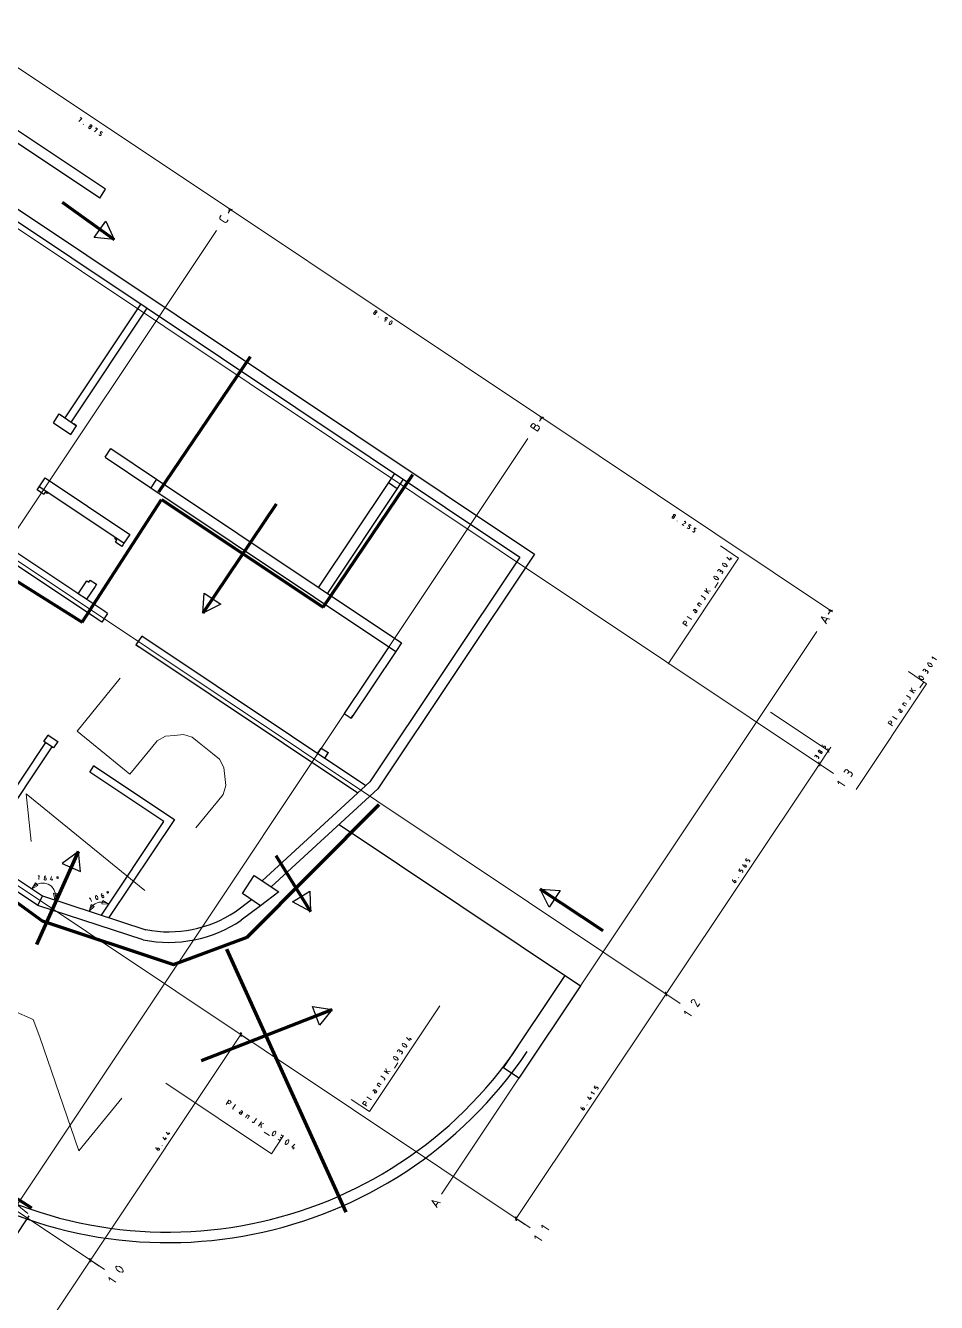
# Model space of a CAD drawing. Header units: metres. Extents: x 2680825 to 2680948, y 1252357 to 1252484.
# Drawn here: x 2680917.95 to 2680939.6, y 1252425.84 to 1252456.15 of the extents above; entities that cross this region are included whole.
import ezdxf

# ---------------------------------------------------------------- set-up
doc = ezdxf.new("R2010")
doc.units = ezdxf.units.M
doc.layers.add('0_BemassungAdo', color=5, linetype='Continuous', lineweight=0)
doc.layers.add('Bemaßung', color=7, linetype='Continuous', lineweight=13)
doc.layers.add('etappierung', color=7, linetype='Continuous')
doc.layers.add('geometrie', color=7, linetype='Continuous')
doc.layers.get('0_BemassungAdo').off()

# ---------------------------------------------------------------- blocks, each defined once
blk = doc.blocks.new('asdölkfasdiouhqreq')
at = {"layer": 'Bemaßung'}
for p, q in [((107.776, 37.389), (107.677, 37.402)), ((107.761, 37.432), (107.772, 37.433)), ((107.772, 37.433), (107.776, 37.389)), ((107.689, 37.277), (107.694, 37.277)), ((107.712, 37.131), (107.703, 37.121)), ((107.703, 37.121), (107.705, 37.109)), ((107.705, 37.109), (107.706, 37.097)), ((107.706, 37.097), (107.716, 37.088)), ((107.724, 37.132), (107.712, 37.131)), ((107.716, 37.088), (107.728, 37.089)), ((107.735, 37.133), (107.724, 37.132)), ((107.728, 37.089), (107.739, 37.09)), ((107.747, 37.135), (107.735, 37.133)), ((107.739, 37.09), (107.751, 37.091)), ((107.758, 37.126), (107.747, 37.135)), ((107.751, 37.091), (107.76, 37.102)), ((107.767, 37.136), (107.758, 37.126)), ((107.759, 37.114), (107.758, 37.126)), ((107.76, 37.102), (107.759, 37.114)), ((107.76, 37.102), (107.771, 37.093)), ((107.779, 37.138), (107.767, 37.136)), ((107.771, 37.093), (107.783, 37.094)), ((107.79, 37.139), (107.779, 37.138)), ((107.783, 37.094), (107.795, 37.095)), ((107.801, 37.13), (107.79, 37.139)), ((107.795, 37.095), (107.803, 37.106)), ((107.802, 37.118), (107.801, 37.13)), ((107.803, 37.106), (107.802, 37.118)), ((107.803, 36.992), (107.814, 36.993)), ((107.814, 36.993), (107.818, 36.95)), ((107.818, 36.95), (107.719, 36.962)), ((107.733, 36.816), (107.731, 36.837)), ((107.733, 36.81), (107.733, 36.816)), ((107.736, 36.805), (107.733, 36.81)), ((107.741, 36.801), (107.736, 36.805)), ((107.745, 36.797), (107.741, 36.801)), ((107.751, 36.795), (107.745, 36.797)), ((107.757, 36.796), (107.751, 36.795)), ((107.767, 36.797), (107.757, 36.796)), ((107.773, 36.798), (107.767, 36.797)), ((107.778, 36.8), (107.773, 36.798)), ((107.782, 36.805), (107.778, 36.8)), ((107.786, 36.809), (107.782, 36.805)), ((107.828, 36.847), (107.785, 36.843)), ((107.785, 36.843), (107.787, 36.821)), ((107.788, 36.815), (107.786, 36.809)), ((107.787, 36.821), (107.788, 36.815)), ((107.832, 36.803), (107.828, 36.847)), ((108.003, 33.335), (108.007, 33.347)), ((108.007, 33.347), (108.015, 33.356)), ((108.015, 33.356), (108.022, 33.366)), ((108.022, 33.366), (108.033, 33.371)), ((108.033, 33.371), (108.045, 33.372)), ((108.045, 33.372), (108.089, 33.377)), ((108.004, 33.324), (108.003, 33.335)), ((108.015, 33.212), (108.004, 33.324)), ((108.016, 33.201), (108.015, 33.212)), ((108.022, 33.19), (108.016, 33.201)), ((108.031, 33.182), (108.022, 33.19)), ((108.04, 33.175), (108.031, 33.182)), ((108.052, 33.171), (108.04, 33.175)), ((108.064, 33.172), (108.052, 33.171)), ((108.109, 33.176), (108.064, 33.172)), ((108.585, 29.1), (108.573, 29.099)), ((108.596, 29.101), (108.585, 29.1)), ((108.608, 29.103), (108.596, 29.101)), ((108.619, 29.094), (108.608, 29.103)), ((108.627, 29.104), (108.619, 29.094)), ((108.639, 29.106), (108.627, 29.104)), ((108.651, 29.107), (108.639, 29.106)), ((108.662, 29.098), (108.651, 29.107)), ((108.573, 29.099), (108.564, 29.089)), ((108.564, 29.089), (108.566, 29.077)), ((108.566, 29.077), (108.567, 29.065)), ((108.567, 29.065), (108.577, 29.056)), ((108.577, 29.056), (108.589, 29.057)), ((108.577, 28.952), (108.583, 28.952)), ((108.589, 29.057), (108.6, 29.058)), ((108.6, 29.058), (108.612, 29.059)), ((108.612, 29.059), (108.621, 29.07)), ((108.62, 29.082), (108.619, 29.094)), ((108.621, 29.07), (108.62, 29.082)), ((108.621, 29.07), (108.632, 29.061)), ((108.632, 29.061), (108.644, 29.062)), ((108.636, 28.794), (108.638, 28.799)), ((108.638, 28.799), (108.642, 28.804)), ((108.642, 28.804), (108.646, 28.808)), ((108.644, 29.062), (108.656, 29.063)), ((108.646, 28.808), (108.651, 28.811)), ((108.651, 28.811), (108.657, 28.812)), ((108.656, 29.063), (108.664, 29.074)), ((108.657, 28.812), (108.667, 28.813)), ((108.663, 29.086), (108.662, 29.098)), ((108.664, 29.074), (108.663, 29.086)), ((108.667, 28.813), (108.679, 28.814)), ((108.679, 28.814), (108.69, 28.805)), ((108.69, 28.805), (108.691, 28.793)), ((108.6, 28.776), (108.593, 28.795)), ((108.619, 28.764), (108.6, 28.776)), ((108.609, 28.646), (108.607, 28.642)), ((108.607, 28.642), (108.608, 28.637)), ((108.608, 28.637), (108.608, 28.633)), ((108.608, 28.633), (108.61, 28.629)), ((108.612, 28.649), (108.609, 28.646)), ((108.61, 28.629), (108.614, 28.627)), ((108.638, 28.666), (108.612, 28.649)), ((108.614, 28.627), (108.643, 28.615)), ((108.639, 28.766), (108.619, 28.764)), ((108.637, 28.788), (108.636, 28.794)), ((108.639, 28.766), (108.637, 28.788)), ((108.67, 28.669), (108.638, 28.666)), ((108.672, 28.769), (108.639, 28.766)), ((108.643, 28.615), (108.675, 28.618)), ((108.699, 28.657), (108.67, 28.669)), ((108.684, 28.77), (108.672, 28.769)), ((108.675, 28.618), (108.701, 28.635)), ((108.692, 28.781), (108.684, 28.77)), ((108.691, 28.793), (108.692, 28.781)), ((108.702, 28.655), (108.699, 28.657)), ((108.701, 28.635), (108.704, 28.638)), ((108.705, 28.651), (108.702, 28.655)), ((108.704, 28.638), (108.706, 28.642)), ((108.705, 28.647), (108.705, 28.651)), ((108.706, 28.642), (108.705, 28.647)), ((93.711, 27.48), (94.519, 28.289)), ((94.519, 28.289), (94.519, 24.652)), ((98.055, 28.289), (96.439, 28.289)), ((96.439, 28.289), (96.439, 26.672)), ((93.213, 26.822), (93.132, 26.767)), ((93.183, 26.828), (93.213, 26.822)), ((93.211, 26.669), (93.221, 26.676)), ((93.221, 26.676), (93.248, 26.694)), ((93.248, 26.694), (93.264, 26.706)), ((93.248, 26.694), (93.26, 26.676)), ((93.26, 26.676), (93.263, 26.672)), ((93.264, 26.706), (93.286, 26.705)), ((93.286, 26.705), (93.302, 26.692)), ((93.208, 26.656), (93.211, 26.669)), ((93.215, 26.646), (93.208, 26.656)), ((93.222, 26.636), (93.215, 26.646)), ((93.235, 26.633), (93.222, 26.636)), ((93.245, 26.64), (93.235, 26.633)), ((93.254, 26.646), (93.245, 26.64)), ((93.259, 26.649), (93.254, 26.646)), ((93.262, 26.654), (93.259, 26.649)), ((93.263, 26.66), (93.262, 26.654)), ((93.263, 26.672), (93.264, 26.666)), ((93.264, 26.666), (93.263, 26.66)), ((93.379, 26.58), (93.304, 26.555)), ((93.304, 26.555), (93.335, 26.51)), ((93.343, 26.535), (93.307, 26.511)), ((93.429, 26.462), (93.427, 26.452)), ((93.427, 26.452), (93.432, 26.444)), ((93.436, 26.467), (93.429, 26.462)), ((93.432, 26.444), (93.437, 26.437)), ((93.444, 26.472), (93.436, 26.467)), ((93.437, 26.437), (93.447, 26.435)), ((93.454, 26.47), (93.444, 26.472)), ((93.447, 26.435), (93.455, 26.44)), ((93.459, 26.463), (93.454, 26.47)), ((93.455, 26.44), (93.462, 26.445)), ((93.464, 26.455), (93.459, 26.463)), ((93.462, 26.445), (93.464, 26.455)), ((96.439, 26.672), (97.247, 26.672)), ((97.247, 26.672), (97.461, 26.672)), ((97.461, 26.672), (97.667, 26.587)), ((97.667, 26.587), (97.818, 26.436)), ((97.818, 26.436), (97.97, 26.284)), ((97.97, 26.284), (98.055, 26.079)), ((98.055, 26.079), (98.055, 25.864)), ((98.055, 25.864), (98.055, 25.46)), ((86.819, 25.596), (86.819, 21.959)), ((93.567, 25.55), (93.515, 25.467)), ((93.537, 25.543), (93.567, 25.55)), ((93.68, 25.474), (93.653, 25.458)), ((93.684, 25.475), (93.68, 25.474)), ((93.688, 25.475), (93.684, 25.475)), ((93.692, 25.473), (93.688, 25.475)), ((93.696, 25.47), (93.692, 25.473)), ((93.698, 25.467), (93.696, 25.47)), ((93.698, 25.462), (93.698, 25.467)), ((90.337, 25.264), (90.469, 24.77)), ((93.636, 25.43), (93.634, 25.4)), ((93.634, 25.4), (93.634, 25.395)), ((93.634, 25.395), (93.637, 25.391)), ((93.653, 25.458), (93.636, 25.43)), ((93.637, 25.391), (93.641, 25.389)), ((93.641, 25.389), (93.644, 25.387)), ((93.644, 25.387), (93.649, 25.387)), ((93.649, 25.387), (93.653, 25.388)), ((93.653, 25.388), (93.679, 25.404)), ((93.679, 25.404), (93.697, 25.431)), ((93.697, 25.431), (93.698, 25.462)), ((93.752, 25.332), (93.759, 25.342)), ((93.755, 25.318), (93.752, 25.332)), ((93.766, 25.312), (93.755, 25.318)), ((93.759, 25.342), (93.776, 25.37)), ((93.776, 25.306), (93.766, 25.312)), ((93.776, 25.37), (93.786, 25.387)), ((93.776, 25.37), (93.794, 25.358)), ((93.789, 25.309), (93.776, 25.306)), ((93.786, 25.387), (93.807, 25.395)), ((93.796, 25.319), (93.789, 25.309)), ((93.794, 25.358), (93.799, 25.355)), ((93.801, 25.328), (93.796, 25.319)), ((93.799, 25.355), (93.803, 25.35)), ((93.804, 25.333), (93.801, 25.328)), ((93.803, 25.35), (93.804, 25.345)), ((93.804, 25.345), (93.805, 25.339)), ((93.805, 25.339), (93.804, 25.333)), ((93.807, 25.395), (93.827, 25.39)), ((93.915, 25.316), (93.911, 25.308)), ((93.911, 25.308), (93.913, 25.298)), ((93.913, 25.298), (93.921, 25.293)), ((93.92, 25.323), (93.915, 25.316)), ((93.93, 25.326), (93.92, 25.323)), ((93.921, 25.293), (93.928, 25.288)), ((93.928, 25.288), (93.938, 25.291)), ((93.938, 25.321), (93.93, 25.326)), ((93.945, 25.316), (93.938, 25.321)), ((93.938, 25.291), (93.943, 25.298)), ((93.943, 25.298), (93.948, 25.306)), ((93.948, 25.306), (93.945, 25.316)), ((98.055, 25.246), (97.97, 25.04)), ((98.055, 25.46), (98.055, 25.246)), ((97.818, 24.889), (97.667, 24.737)), ((97.97, 25.04), (97.818, 24.889)), ((90.469, 24.77), (90.246, 24.384)), ((97.247, 24.652), (96.439, 24.652)), ((97.461, 24.652), (97.247, 24.652)), ((97.667, 24.737), (97.461, 24.652)), ((90.246, 24.384), (88.738, 21.959)), ((108.903, 24.518), (108.847, 24.513)), ((108.847, 24.513), (108.866, 24.312)), ((108.911, 24.429), (108.855, 24.424)), ((108.866, 24.312), (108.922, 24.318)), ((108.927, 24.52), (108.903, 24.518)), ((108.942, 24.432), (108.911, 24.429)), ((108.911, 24.429), (108.936, 24.431)), ((108.922, 24.318), (108.953, 24.321)), ((108.949, 24.502), (108.927, 24.52)), ((108.936, 24.431), (108.954, 24.453)), ((108.969, 24.409), (108.942, 24.432)), ((108.951, 24.478), (108.949, 24.502)), ((108.954, 24.453), (108.951, 24.478)), ((108.953, 24.321), (108.975, 24.348)), ((108.972, 24.379), (108.969, 24.409)), ((108.975, 24.348), (108.972, 24.379)), ((88.738, 21.959), (90.354, 21.959)), ((90.25, 20.622), (90.236, 20.544)), ((90.397, 20.636), (90.382, 20.558)), ((89.938, 20.568), (89.949, 20.587)), ((89.94, 20.548), (89.938, 20.568)), ((89.94, 20.548), (89.961, 20.55)), ((89.943, 20.516), (89.94, 20.548)), ((89.944, 20.504), (89.943, 20.516)), ((89.954, 20.495), (89.944, 20.504)), ((89.949, 20.587), (89.968, 20.595)), ((89.966, 20.496), (89.954, 20.495)), ((89.961, 20.55), (89.967, 20.551)), ((89.978, 20.497), (89.966, 20.496)), ((89.967, 20.551), (89.973, 20.549)), ((89.973, 20.549), (89.977, 20.545)), ((89.977, 20.545), (89.982, 20.542)), ((89.987, 20.508), (89.978, 20.497)), ((89.982, 20.542), (89.984, 20.536)), ((89.984, 20.536), (89.985, 20.531)), ((89.985, 20.531), (89.986, 20.52)), ((89.986, 20.52), (89.987, 20.508)), ((90.091, 20.508), (90.091, 20.513)), ((90.236, 20.544), (90.29, 20.549)), ((90.272, 20.569), (90.276, 20.526)), ((90.382, 20.558), (90.436, 20.563)), ((90.418, 20.583), (90.422, 20.54)), ((109.303, 20.544), (109.294, 20.533)), ((109.294, 20.533), (109.295, 20.521)), ((109.295, 20.521), (109.296, 20.509)), ((109.296, 20.509), (109.307, 20.5)), ((109.315, 20.545), (109.303, 20.544)), ((109.307, 20.5), (109.319, 20.501)), ((109.307, 20.396), (109.312, 20.397)), ((109.326, 20.546), (109.315, 20.545)), ((109.319, 20.501), (109.33, 20.502)), ((109.338, 20.547), (109.326, 20.546)), ((109.33, 20.502), (109.342, 20.504)), ((109.348, 20.538), (109.338, 20.547)), ((109.342, 20.504), (109.35, 20.514)), ((109.357, 20.549), (109.348, 20.538)), ((109.349, 20.526), (109.348, 20.538)), ((109.35, 20.514), (109.349, 20.526)), ((109.35, 20.514), (109.361, 20.505)), ((109.369, 20.55), (109.357, 20.549)), ((109.361, 20.505), (109.373, 20.507)), ((109.381, 20.551), (109.369, 20.55)), ((109.373, 20.507), (109.385, 20.508)), ((109.392, 20.542), (109.381, 20.551)), ((109.385, 20.508), (109.394, 20.518)), ((109.393, 20.53), (109.392, 20.542)), ((109.394, 20.518), (109.393, 20.53)), ((109.39, 20.215), (109.321, 20.25)), ((109.321, 20.25), (109.325, 20.206)), ((109.337, 20.082), (109.335, 20.103)), ((109.338, 20.076), (109.337, 20.082)), ((109.341, 20.071), (109.338, 20.076)), ((109.345, 20.067), (109.341, 20.071)), ((109.35, 20.063), (109.345, 20.067)), ((109.355, 20.061), (109.35, 20.063)), ((109.361, 20.062), (109.355, 20.061)), ((109.372, 20.063), (109.361, 20.062)), ((109.378, 20.064), (109.372, 20.063)), ((109.383, 20.066), (109.378, 20.064)), ((109.387, 20.071), (109.383, 20.066)), ((109.39, 20.075), (109.387, 20.071)), ((109.433, 20.113), (109.389, 20.108)), ((109.389, 20.108), (109.391, 20.087)), ((109.401, 20.21), (109.39, 20.215)), ((109.392, 20.081), (109.39, 20.075)), ((109.391, 20.087), (109.392, 20.081)), ((109.414, 20.215), (109.401, 20.21)), ((109.402, 20.258), (109.408, 20.255)), ((109.408, 20.255), (109.419, 20.25)), ((109.419, 20.226), (109.414, 20.215)), ((109.419, 20.25), (109.424, 20.237)), ((109.424, 20.237), (109.419, 20.226)), ((109.437, 20.069), (109.433, 20.113)), ((91.803, 19.946), (91.926, 19.957)), ((91.822, 19.754), (91.821, 19.75)), ((91.821, 19.75), (91.822, 19.747)), ((91.825, 19.757), (91.822, 19.754)), ((91.827, 19.76), (91.825, 19.757)), ((91.83, 19.761), (91.827, 19.76)), ((91.834, 19.762), (91.83, 19.761)), ((91.944, 19.772), (91.834, 19.762)), ((91.861, 19.917), (91.858, 19.951)), ((91.863, 19.898), (91.861, 19.917)), ((91.879, 19.884), (91.863, 19.898)), ((91.898, 19.886), (91.879, 19.884)), ((91.917, 19.887), (91.898, 19.886)), ((91.931, 19.904), (91.917, 19.887)), ((91.926, 19.957), (91.929, 19.923)), ((91.929, 19.923), (91.931, 19.904)), ((109.351, 19.935), (109.349, 19.957)), ((109.352, 19.929), (109.351, 19.935)), ((109.355, 19.924), (109.352, 19.929)), ((109.359, 19.92), (109.355, 19.924)), ((109.364, 19.917), (109.359, 19.92)), ((109.369, 19.915), (109.364, 19.917)), ((109.375, 19.915), (109.369, 19.915)), ((109.386, 19.917), (109.375, 19.915)), ((109.392, 19.917), (109.386, 19.917)), ((109.397, 19.92), (109.392, 19.917)), ((109.401, 19.924), (109.397, 19.92)), ((109.404, 19.929), (109.401, 19.924)), ((109.447, 19.966), (109.403, 19.962)), ((109.403, 19.962), (109.406, 19.94)), ((109.406, 19.935), (109.404, 19.929)), ((109.406, 19.94), (109.406, 19.935)), ((109.451, 19.923), (109.447, 19.966)), ((86.823, 19.459), (86.863, 19.508)), ((86.863, 19.508), (86.882, 19.308)), ((87.142, 19.524), (87.118, 19.465)), ((87.118, 19.465), (87.124, 19.398)), ((87.147, 19.531), (87.142, 19.524)), ((87.155, 19.536), (87.147, 19.531)), ((87.163, 19.537), (87.155, 19.536)), ((87.172, 19.538), (87.163, 19.537)), ((87.181, 19.534), (87.172, 19.538)), ((87.187, 19.528), (87.181, 19.534)), ((87.222, 19.475), (87.187, 19.528)), ((87.204, 19.35), (87.228, 19.408)), ((87.228, 19.408), (87.222, 19.475)), ((91.839, 19.566), (91.847, 19.576)), ((91.84, 19.555), (91.839, 19.566)), ((91.843, 19.521), (91.84, 19.555)), ((91.905, 19.527), (91.843, 19.521)), ((91.847, 19.576), (91.859, 19.577)), ((91.859, 19.577), (91.87, 19.579)), ((91.87, 19.579), (91.88, 19.57)), ((91.88, 19.57), (91.881, 19.559)), ((91.881, 19.559), (91.885, 19.525)), ((91.911, 19.527), (91.905, 19.527)), ((91.916, 19.53), (91.911, 19.527)), ((91.919, 19.534), (91.916, 19.53)), ((91.923, 19.538), (91.919, 19.534)), ((91.921, 19.577), (91.924, 19.549)), ((91.924, 19.544), (91.923, 19.538)), ((91.924, 19.549), (91.924, 19.544)), ((87.124, 19.398), (87.159, 19.345)), ((87.159, 19.345), (87.165, 19.339)), ((87.165, 19.339), (87.174, 19.336)), ((87.174, 19.336), (87.183, 19.336)), ((87.183, 19.336), (87.191, 19.337)), ((87.191, 19.337), (87.199, 19.342)), ((87.199, 19.342), (87.204, 19.35)), ((91.856, 19.39), (91.938, 19.398)), ((91.923, 19.342), (91.861, 19.336)), ((91.874, 19.205), (91.875, 19.192)), ((91.875, 19.192), (91.876, 19.184)), ((91.876, 19.184), (91.879, 19.178)), ((91.879, 19.178), (91.885, 19.173)), ((91.885, 19.173), (91.89, 19.168)), ((91.89, 19.168), (91.898, 19.166)), ((91.898, 19.166), (91.905, 19.167)), ((91.905, 19.167), (92.001, 19.176)), ((91.928, 19.342), (91.923, 19.342)), ((91.933, 19.345), (91.928, 19.342)), ((91.937, 19.349), (91.933, 19.345)), ((91.94, 19.353), (91.937, 19.349)), ((91.938, 19.398), (91.941, 19.364)), ((91.942, 19.359), (91.94, 19.353)), ((91.941, 19.364), (91.942, 19.359)), ((91.868, 18.831), (91.882, 18.681)), ((91.891, 19.02), (92.015, 19.032)), ((91.898, 18.952), (91.97, 19.002)), ((92.021, 18.964), (91.939, 19.025)), ((108.308, 18.736), (108.299, 18.832)), ((108.455, 18.722), (108.443, 18.845)), ((108.512, 18.852), (108.45, 18.77)), ((108.524, 18.729), (108.473, 18.801)), ((108.828, 18.875), (108.813, 18.839)), ((108.813, 18.839), (108.817, 18.798)), ((108.817, 18.798), (108.838, 18.766)), ((108.83, 18.88), (108.828, 18.875)), ((108.835, 18.883), (108.83, 18.88)), ((108.841, 18.884), (108.835, 18.883)), ((108.846, 18.884), (108.841, 18.884)), ((108.851, 18.882), (108.846, 18.884)), ((108.855, 18.878), (108.851, 18.882)), ((108.877, 18.846), (108.855, 18.878)), ((108.865, 18.768), (108.88, 18.804)), ((108.88, 18.804), (108.877, 18.846)), ((108.998, 18.899), (109.026, 18.901)), ((109.017, 18.845), (109.031, 18.846)), ((109.026, 18.901), (109.041, 18.903)), ((109.046, 18.848), (109.031, 18.846)), ((109.031, 18.846), (109.038, 18.847)), ((109.038, 18.847), (109.045, 18.845)), ((109.041, 18.903), (109.054, 18.892)), ((109.045, 18.845), (109.051, 18.84)), ((109.057, 18.861), (109.046, 18.848)), ((109.051, 18.84), (109.057, 18.836)), ((109.054, 18.892), (109.056, 18.877)), ((109.056, 18.877), (109.057, 18.861)), ((109.057, 18.836), (109.06, 18.829)), ((109.06, 18.829), (109.061, 18.822)), ((109.061, 18.822), (109.062, 18.808)), ((109.063, 18.801), (109.061, 18.793)), ((109.062, 18.808), (109.063, 18.801)), ((109.198, 18.911), (109.183, 18.875)), ((109.183, 18.875), (109.187, 18.834)), ((109.187, 18.834), (109.208, 18.801)), ((109.2, 18.915), (109.198, 18.911)), ((109.205, 18.919), (109.2, 18.915)), ((109.211, 18.919), (109.205, 18.919)), ((109.208, 18.801), (109.212, 18.797)), ((109.216, 18.92), (109.211, 18.919)), ((109.212, 18.797), (109.217, 18.795)), ((109.221, 18.918), (109.216, 18.92)), ((109.217, 18.795), (109.222, 18.796)), ((109.225, 18.913), (109.221, 18.918)), ((109.222, 18.796), (109.228, 18.796)), ((109.247, 18.881), (109.225, 18.913)), ((109.228, 18.796), (109.233, 18.799)), ((109.233, 18.799), (109.236, 18.804)), ((109.236, 18.804), (109.25, 18.84)), ((109.25, 18.84), (109.247, 18.881)), ((109.396, 18.937), (109.377, 18.838)), ((109.377, 18.838), (109.446, 18.845)), ((109.423, 18.87), (109.428, 18.815)), ((91.931, 18.634), (91.929, 18.628)), ((91.929, 18.628), (91.929, 18.623)), ((91.929, 18.623), (91.93, 18.618)), ((91.93, 18.618), (91.933, 18.613)), ((91.935, 18.637), (91.931, 18.634)), ((91.933, 18.613), (91.938, 18.61)), ((91.968, 18.659), (91.935, 18.637)), ((91.938, 18.61), (91.974, 18.595)), ((92.009, 18.663), (91.968, 18.659)), ((91.974, 18.595), (92.015, 18.599)), ((92.045, 18.648), (92.009, 18.663)), ((92.015, 18.599), (92.047, 18.62)), ((92.049, 18.645), (92.045, 18.648)), ((92.047, 18.62), (92.051, 18.624)), ((92.052, 18.64), (92.049, 18.645)), ((92.051, 18.624), (92.053, 18.629)), ((92.053, 18.635), (92.052, 18.64)), ((92.053, 18.629), (92.053, 18.635)), ((107.518, 18.757), (107.552, 18.76)), ((107.53, 18.633), (107.518, 18.757)), ((107.559, 18.692), (107.525, 18.688)), ((107.552, 18.76), (107.571, 18.762)), ((107.578, 18.693), (107.559, 18.692)), ((107.571, 18.762), (107.588, 18.748)), ((107.592, 18.71), (107.578, 18.693)), ((107.588, 18.748), (107.59, 18.729)), ((107.59, 18.729), (107.592, 18.71)), ((107.703, 18.774), (107.714, 18.665)), ((107.714, 18.665), (107.714, 18.661)), ((107.714, 18.661), (107.716, 18.658)), ((107.716, 18.658), (107.719, 18.656)), ((107.719, 18.656), (107.721, 18.653)), ((107.721, 18.653), (107.725, 18.652)), ((107.725, 18.652), (107.729, 18.652)), ((107.897, 18.701), (107.905, 18.711)), ((107.898, 18.689), (107.897, 18.701)), ((107.899, 18.678), (107.898, 18.689)), ((107.899, 18.752), (107.926, 18.754)), ((107.909, 18.67), (107.899, 18.678)), ((107.905, 18.711), (107.917, 18.712)), ((107.92, 18.671), (107.909, 18.67)), ((107.917, 18.712), (107.951, 18.715)), ((107.955, 18.674), (107.92, 18.671)), ((107.926, 18.754), (107.932, 18.755)), ((107.932, 18.755), (107.937, 18.753)), ((107.937, 18.753), (107.941, 18.75)), ((107.941, 18.75), (107.946, 18.746)), ((107.946, 18.746), (107.948, 18.741)), ((107.948, 18.741), (107.949, 18.736)), ((107.949, 18.736), (107.955, 18.674)), ((108.077, 18.769), (108.111, 18.772)), ((108.085, 18.687), (108.077, 18.769)), ((108.111, 18.772), (108.117, 18.773)), ((108.117, 18.773), (108.122, 18.771)), ((108.122, 18.771), (108.126, 18.768)), ((108.126, 18.768), (108.131, 18.764)), ((108.131, 18.764), (108.133, 18.759)), ((108.133, 18.759), (108.134, 18.754)), ((108.134, 18.754), (108.14, 18.692)), ((108.27, 18.704), (108.284, 18.706)), ((108.284, 18.706), (108.291, 18.706)), ((108.291, 18.706), (108.298, 18.71)), ((108.298, 18.71), (108.302, 18.716)), ((108.302, 18.716), (108.307, 18.721)), ((108.307, 18.721), (108.309, 18.728)), ((108.309, 18.728), (108.308, 18.736)), ((108.644, 18.699), (108.795, 18.713)), ((108.838, 18.766), (108.842, 18.762)), ((108.842, 18.762), (108.847, 18.76)), ((108.847, 18.76), (108.852, 18.76)), ((108.852, 18.76), (108.858, 18.761)), ((108.858, 18.761), (108.863, 18.764)), ((108.863, 18.764), (108.865, 18.768)), ((109.037, 18.778), (109.01, 18.775)), ((109.045, 18.779), (109.037, 18.778)), ((109.051, 18.782), (109.045, 18.779)), ((109.056, 18.788), (109.051, 18.782)), ((109.061, 18.793), (109.056, 18.788)), ((91.947, 18.438), (91.945, 18.465)), ((91.948, 18.431), (91.947, 18.438)), ((91.951, 18.424), (91.948, 18.431)), ((91.957, 18.419), (91.951, 18.424)), ((91.963, 18.415), (91.957, 18.419)), ((91.97, 18.412), (91.963, 18.415)), ((91.967, 18.264), (91.964, 18.258)), ((91.964, 18.258), (91.965, 18.253)), ((91.965, 18.253), (91.965, 18.248)), ((91.965, 18.248), (91.969, 18.243)), ((91.971, 18.267), (91.967, 18.264)), ((91.969, 18.243), (91.973, 18.24)), ((91.977, 18.413), (91.97, 18.412)), ((92.003, 18.289), (91.971, 18.267)), ((91.973, 18.24), (92.009, 18.225)), ((91.991, 18.415), (91.977, 18.413)), ((91.998, 18.415), (91.991, 18.415)), ((92.005, 18.419), (91.998, 18.415)), ((92.044, 18.293), (92.003, 18.289)), ((92.01, 18.424), (92.005, 18.419)), ((92.009, 18.225), (92.05, 18.229)), ((92.014, 18.43), (92.01, 18.424)), ((92.014, 18.458), (92.016, 18.445)), ((92.016, 18.437), (92.014, 18.43)), ((92.017, 18.429), (92.016, 18.445)), ((92.016, 18.445), (92.016, 18.437)), ((92.031, 18.418), (92.017, 18.429)), ((92.046, 18.42), (92.031, 18.418)), ((92.08, 18.278), (92.044, 18.293)), ((92.061, 18.421), (92.046, 18.42)), ((92.05, 18.229), (92.083, 18.25)), ((92.072, 18.435), (92.061, 18.421)), ((92.068, 18.477), (92.071, 18.45)), ((92.071, 18.45), (92.072, 18.435)), ((92.085, 18.275), (92.08, 18.278)), ((92.083, 18.25), (92.087, 18.254)), ((92.088, 18.27), (92.085, 18.275)), ((92.087, 18.254), (92.089, 18.259)), ((92.088, 18.265), (92.088, 18.27)), ((92.089, 18.259), (92.088, 18.265)), ((92.04, 18.053), (91.985, 18.047)), ((92.106, 18.08), (92.007, 18.098)), ((92.007, 18.098), (92.014, 18.029)), ((95.352, 17.59), (95.379, 17.593)), ((95.379, 17.593), (95.395, 17.594)), ((95.395, 17.594), (95.408, 17.583)), ((95.408, 17.583), (95.409, 17.568)), ((95.551, 17.602), (95.536, 17.566)), ((95.554, 17.607), (95.551, 17.602)), ((95.559, 17.61), (95.554, 17.607)), ((95.564, 17.611), (95.559, 17.61)), ((95.57, 17.611), (95.564, 17.611)), ((95.575, 17.609), (95.57, 17.611)), ((95.579, 17.605), (95.575, 17.609)), ((95.6, 17.573), (95.579, 17.605)), ((95.749, 17.628), (95.731, 17.53)), ((93.872, 17.448), (93.906, 17.452)), ((93.884, 17.325), (93.872, 17.448)), ((93.913, 17.383), (93.878, 17.38)), ((93.906, 17.452), (93.925, 17.453)), ((93.932, 17.385), (93.913, 17.383)), ((93.925, 17.453), (93.942, 17.44)), ((93.945, 17.402), (93.932, 17.385)), ((93.942, 17.44), (93.944, 17.421)), ((93.944, 17.421), (93.945, 17.402)), ((94.057, 17.466), (94.067, 17.356)), ((94.067, 17.356), (94.068, 17.353)), ((94.068, 17.353), (94.069, 17.349)), ((94.069, 17.349), (94.072, 17.347)), ((94.072, 17.347), (94.075, 17.345)), ((94.075, 17.345), (94.079, 17.344)), ((94.079, 17.344), (94.082, 17.344)), ((94.251, 17.392), (94.259, 17.402)), ((94.252, 17.381), (94.251, 17.392)), ((94.253, 17.37), (94.252, 17.381)), ((94.253, 17.443), (94.28, 17.446)), ((94.263, 17.361), (94.253, 17.37)), ((94.259, 17.402), (94.27, 17.404)), ((94.274, 17.362), (94.263, 17.361)), ((94.27, 17.404), (94.305, 17.407)), ((94.309, 17.366), (94.274, 17.362)), ((94.28, 17.446), (94.286, 17.446)), ((94.286, 17.446), (94.291, 17.445)), ((94.291, 17.445), (94.295, 17.441)), ((94.295, 17.441), (94.299, 17.438)), ((94.299, 17.438), (94.302, 17.433)), ((94.302, 17.433), (94.303, 17.427)), ((94.303, 17.427), (94.309, 17.366)), ((94.431, 17.46), (94.465, 17.464)), ((94.439, 17.378), (94.431, 17.46)), ((94.465, 17.464), (94.471, 17.464)), ((94.471, 17.464), (94.476, 17.463)), ((94.476, 17.463), (94.48, 17.459)), ((94.48, 17.459), (94.484, 17.456)), ((94.484, 17.456), (94.487, 17.451)), ((94.487, 17.451), (94.488, 17.445)), ((94.488, 17.445), (94.494, 17.383)), ((94.624, 17.396), (94.637, 17.397)), ((94.637, 17.397), (94.645, 17.398)), ((94.645, 17.398), (94.651, 17.402)), ((94.651, 17.402), (94.656, 17.407)), ((94.662, 17.427), (94.653, 17.523)), ((94.656, 17.407), (94.661, 17.413)), ((94.661, 17.413), (94.663, 17.42)), ((94.663, 17.42), (94.662, 17.427)), ((94.809, 17.414), (94.797, 17.537)), ((94.865, 17.544), (94.804, 17.462)), ((94.877, 17.42), (94.827, 17.493)), ((94.998, 17.39), (95.148, 17.405)), ((95.181, 17.567), (95.166, 17.531)), ((95.166, 17.531), (95.17, 17.49)), ((95.17, 17.49), (95.192, 17.457)), ((95.184, 17.572), (95.181, 17.567)), ((95.189, 17.575), (95.184, 17.572)), ((95.194, 17.575), (95.189, 17.575)), ((95.192, 17.457), (95.195, 17.453)), ((95.2, 17.576), (95.194, 17.575)), ((95.195, 17.453), (95.201, 17.451)), ((95.205, 17.574), (95.2, 17.576)), ((95.201, 17.451), (95.206, 17.452)), ((95.209, 17.57), (95.205, 17.574)), ((95.206, 17.452), (95.212, 17.452)), ((95.23, 17.537), (95.209, 17.57)), ((95.212, 17.452), (95.216, 17.455)), ((95.216, 17.455), (95.219, 17.46)), ((95.219, 17.46), (95.234, 17.496)), ((95.234, 17.496), (95.23, 17.537)), ((95.391, 17.47), (95.364, 17.467)), ((95.371, 17.537), (95.385, 17.538)), ((95.4, 17.54), (95.385, 17.538)), ((95.385, 17.538), (95.392, 17.539)), ((95.398, 17.47), (95.391, 17.47)), ((95.392, 17.539), (95.399, 17.537)), ((95.405, 17.474), (95.398, 17.47)), ((95.399, 17.537), (95.405, 17.532)), ((95.411, 17.553), (95.4, 17.54)), ((95.405, 17.532), (95.41, 17.527)), ((95.41, 17.479), (95.405, 17.474)), ((95.409, 17.568), (95.411, 17.553)), ((95.41, 17.527), (95.414, 17.521)), ((95.414, 17.485), (95.41, 17.479)), ((95.414, 17.521), (95.415, 17.513)), ((95.417, 17.492), (95.414, 17.485)), ((95.415, 17.513), (95.416, 17.5)), ((95.416, 17.5), (95.417, 17.492)), ((95.536, 17.566), (95.54, 17.525)), ((95.54, 17.525), (95.562, 17.493)), ((95.562, 17.493), (95.566, 17.489)), ((95.566, 17.489), (95.571, 17.487)), ((95.571, 17.487), (95.576, 17.487)), ((95.576, 17.487), (95.582, 17.488)), ((95.582, 17.488), (95.586, 17.491)), ((95.586, 17.491), (95.589, 17.495)), ((95.589, 17.495), (95.604, 17.531)), ((95.604, 17.531), (95.6, 17.573)), ((95.731, 17.53), (95.8, 17.536)), ((95.777, 17.562), (95.782, 17.507)), ((109.659, 16.099), (109.707, 16.306)), ((109.672, 16.157), (109.769, 16.166)), ((109.707, 16.306), (109.793, 16.112)), ((93.078, 14.509), (93.126, 14.716)), ((93.091, 14.567), (93.188, 14.576)), ((93.126, 14.716), (93.212, 14.522)), ((107.04, 14.329), (107.062, 14.331)), ((107.055, 14.287), (107.066, 14.288)), ((107.062, 14.331), (107.074, 14.332)), ((107.078, 14.289), (107.066, 14.288)), ((107.066, 14.288), (107.072, 14.288)), ((107.072, 14.288), (107.077, 14.287)), ((107.074, 14.332), (107.084, 14.324)), ((107.077, 14.287), (107.082, 14.283)), ((107.087, 14.3), (107.078, 14.289)), ((107.082, 14.283), (107.086, 14.279)), ((107.084, 14.324), (107.085, 14.312)), ((107.085, 14.312), (107.087, 14.3)), ((107.086, 14.279), (107.089, 14.274)), ((107.089, 14.274), (107.09, 14.268)), ((107.091, 14.252), (107.089, 14.246)), ((107.09, 14.268), (107.091, 14.257)), ((107.091, 14.257), (107.091, 14.252)), ((107.196, 14.344), (107.187, 14.334)), ((107.187, 14.334), (107.188, 14.322)), ((107.188, 14.322), (107.19, 14.31)), ((107.19, 14.31), (107.2, 14.301)), ((107.2, 14.301), (107.192, 14.29)), ((107.192, 14.29), (107.193, 14.278)), ((107.193, 14.278), (107.194, 14.267)), ((107.194, 14.267), (107.195, 14.255)), ((107.195, 14.255), (107.205, 14.247)), ((107.208, 14.345), (107.196, 14.344)), ((107.212, 14.302), (107.2, 14.301)), ((107.205, 14.247), (107.217, 14.248)), ((107.22, 14.347), (107.208, 14.345)), ((107.224, 14.303), (107.212, 14.302)), ((107.217, 14.248), (107.229, 14.249)), ((107.231, 14.338), (107.22, 14.347)), ((107.224, 14.303), (107.233, 14.314)), ((107.235, 14.294), (107.224, 14.303)), ((107.229, 14.249), (107.238, 14.26)), ((107.232, 14.326), (107.231, 14.338)), ((107.233, 14.314), (107.232, 14.326)), ((107.236, 14.282), (107.235, 14.294)), ((107.237, 14.271), (107.236, 14.282)), ((107.238, 14.26), (107.237, 14.271)), ((107.376, 14.361), (107.333, 14.357)), ((107.333, 14.357), (107.337, 14.314)), ((107.337, 14.314), (107.359, 14.316)), ((107.364, 14.262), (107.342, 14.26)), ((107.359, 14.316), (107.365, 14.317)), ((107.37, 14.262), (107.364, 14.262)), ((107.365, 14.317), (107.37, 14.315)), ((107.37, 14.315), (107.375, 14.311)), ((107.375, 14.265), (107.37, 14.262)), ((107.375, 14.311), (107.379, 14.307)), ((107.379, 14.27), (107.375, 14.265)), ((107.379, 14.307), (107.382, 14.302)), ((107.382, 14.274), (107.379, 14.27)), ((107.382, 14.302), (107.383, 14.296)), ((107.384, 14.28), (107.382, 14.274)), ((107.383, 14.296), (107.384, 14.286)), ((107.384, 14.286), (107.384, 14.28)), ((103.518, 13.968), (103.529, 13.987)), ((103.52, 13.948), (103.518, 13.968)), ((103.52, 13.948), (103.541, 13.95)), ((103.523, 13.915), (103.52, 13.948)), ((103.529, 13.987), (103.548, 13.994)), ((103.541, 13.95), (103.547, 13.95)), ((103.547, 13.95), (103.553, 13.949)), ((103.553, 13.949), (103.557, 13.945)), ((103.557, 13.945), (103.562, 13.941)), ((103.852, 14.023), (103.808, 14.019)), ((103.808, 14.019), (103.812, 13.976)), ((103.812, 13.976), (103.834, 13.978)), ((103.834, 13.978), (103.84, 13.979)), ((103.84, 13.979), (103.846, 13.977)), ((103.846, 13.977), (103.85, 13.973)), ((103.85, 13.973), (103.855, 13.969)), ((103.855, 13.969), (103.857, 13.964)), ((103.857, 13.964), (103.858, 13.958)), ((103.858, 13.958), (103.859, 13.948)), ((103.859, 13.948), (103.86, 13.942)), ((103.957, 14.01), (103.969, 14.029)), ((103.959, 13.99), (103.957, 14.01)), ((103.959, 13.99), (103.981, 13.992)), ((103.962, 13.957), (103.959, 13.99)), ((103.963, 13.945), (103.962, 13.957)), ((103.974, 13.937), (103.963, 13.945)), ((103.969, 14.029), (103.987, 14.036)), ((103.981, 13.992), (103.986, 13.993)), ((103.986, 13.993), (103.992, 13.991)), ((103.992, 13.991), (103.997, 13.987)), ((103.997, 13.987), (104.001, 13.983)), ((104.007, 13.95), (103.998, 13.939)), ((104.001, 13.983), (104.004, 13.978)), ((104.004, 13.978), (104.004, 13.972)), ((104.004, 13.972), (104.005, 13.962)), ((104.005, 13.962), (104.007, 13.95)), ((104.145, 14.052), (104.101, 14.047)), ((104.101, 14.047), (104.105, 14.004)), ((104.105, 14.004), (104.127, 14.006)), ((104.132, 13.952), (104.111, 13.95)), ((104.127, 14.006), (104.133, 14.007)), ((104.138, 13.952), (104.132, 13.952)), ((104.133, 14.007), (104.139, 14.005)), ((104.143, 13.955), (104.138, 13.952)), ((104.139, 14.005), (104.143, 14.001)), ((104.143, 14.001), (104.148, 13.998)), ((104.147, 13.96), (104.143, 13.955)), ((104.151, 13.964), (104.147, 13.96)), ((104.148, 13.998), (104.15, 13.992)), ((104.15, 13.992), (104.151, 13.986)), ((104.151, 13.986), (104.152, 13.976)), ((104.152, 13.97), (104.151, 13.964)), ((104.152, 13.976), (104.152, 13.97)), ((107.071, 14.234), (107.049, 14.232)), ((107.077, 14.234), (107.071, 14.234)), ((107.082, 14.237), (107.077, 14.234)), ((107.086, 14.241), (107.082, 14.237)), ((107.089, 14.246), (107.086, 14.241)), ((103.524, 13.903), (103.523, 13.915)), ((103.534, 13.895), (103.524, 13.903)), ((103.546, 13.896), (103.534, 13.895)), ((103.558, 13.897), (103.546, 13.896)), ((103.567, 13.907), (103.558, 13.897)), ((103.562, 13.941), (103.564, 13.936)), ((103.564, 13.936), (103.565, 13.93)), ((103.565, 13.93), (103.566, 13.919)), ((103.566, 13.919), (103.567, 13.907)), ((103.671, 13.908), (103.671, 13.913)), ((103.839, 13.924), (103.818, 13.922)), ((103.845, 13.924), (103.839, 13.924)), ((103.85, 13.927), (103.845, 13.924)), ((103.854, 13.932), (103.85, 13.927)), ((103.858, 13.936), (103.854, 13.932)), ((103.86, 13.942), (103.858, 13.936)), ((103.986, 13.938), (103.974, 13.937)), ((103.998, 13.939), (103.986, 13.938)), ((110.446, 13.641), (110.443, 13.636)), ((110.451, 13.644), (110.446, 13.641)), ((110.456, 13.645), (110.451, 13.644)), ((110.462, 13.645), (110.456, 13.645)), ((110.467, 13.643), (110.462, 13.645)), ((110.47, 13.639), (110.467, 13.643)), ((110.616, 13.632), (110.641, 13.662)), ((110.641, 13.662), (110.653, 13.539)), ((97.06, 13.349), (97.071, 13.368)), ((97.062, 13.329), (97.06, 13.349)), ((97.071, 13.368), (97.09, 13.375)), ((97.372, 13.402), (97.358, 13.324)), ((97.393, 13.349), (97.398, 13.306)), ((97.499, 13.392), (97.518, 13.416)), ((97.518, 13.416), (97.528, 13.319)), ((97.687, 13.432), (97.643, 13.428)), ((97.643, 13.428), (97.647, 13.385)), ((97.647, 13.385), (97.669, 13.387)), ((97.669, 13.387), (97.675, 13.387)), ((97.675, 13.387), (97.681, 13.386)), ((97.681, 13.386), (97.685, 13.382)), ((97.685, 13.382), (97.69, 13.378)), ((97.689, 13.34), (97.685, 13.336)), ((97.693, 13.345), (97.689, 13.34)), ((97.69, 13.378), (97.692, 13.373)), ((97.692, 13.373), (97.693, 13.367)), ((97.693, 13.367), (97.694, 13.356)), ((97.694, 13.351), (97.693, 13.345)), ((97.694, 13.356), (97.694, 13.351)), ((106.896, 13.482), (106.936, 13.53)), ((106.936, 13.53), (106.955, 13.33)), ((107.192, 13.555), (107.237, 13.559)), ((107.256, 13.359), (107.211, 13.354)), ((107.223, 13.468), (107.245, 13.47)), ((107.237, 13.559), (107.261, 13.562)), ((107.27, 13.472), (107.245, 13.47)), ((107.245, 13.47), (107.257, 13.471)), ((107.268, 13.36), (107.256, 13.359)), ((107.257, 13.471), (107.269, 13.468)), ((107.261, 13.562), (107.283, 13.544)), ((107.279, 13.366), (107.268, 13.36)), ((107.269, 13.468), (107.278, 13.46)), ((107.288, 13.494), (107.27, 13.472)), ((107.278, 13.46), (107.287, 13.453)), ((107.286, 13.375), (107.279, 13.366)), ((107.283, 13.544), (107.285, 13.519)), ((107.285, 13.519), (107.288, 13.494)), ((107.294, 13.384), (107.286, 13.375)), ((107.287, 13.453), (107.293, 13.442)), ((107.293, 13.442), (107.294, 13.43)), ((107.294, 13.43), (107.296, 13.408)), ((107.297, 13.396), (107.294, 13.384)), ((107.296, 13.408), (107.297, 13.396)), ((108.764, 13.482), (108.798, 13.486)), ((108.775, 13.359), (108.764, 13.482)), ((108.804, 13.417), (108.77, 13.414)), ((108.798, 13.486), (108.817, 13.487)), ((108.823, 13.419), (108.804, 13.417)), ((108.817, 13.487), (108.834, 13.474)), ((108.837, 13.436), (108.823, 13.419)), ((108.834, 13.474), (108.835, 13.455)), ((108.835, 13.455), (108.837, 13.436)), ((108.949, 13.5), (108.959, 13.39)), ((108.959, 13.39), (108.959, 13.387)), ((108.959, 13.387), (108.961, 13.383)), ((108.961, 13.383), (108.964, 13.381)), ((108.964, 13.381), (108.967, 13.379)), ((108.967, 13.379), (108.97, 13.378)), ((108.97, 13.378), (108.974, 13.378)), ((109.142, 13.426), (109.151, 13.436)), ((109.143, 13.415), (109.142, 13.426)), ((109.145, 13.404), (109.143, 13.415)), ((109.144, 13.477), (109.172, 13.48)), ((109.155, 13.395), (109.145, 13.404)), ((109.151, 13.436), (109.162, 13.438)), ((109.166, 13.396), (109.155, 13.395)), ((109.162, 13.438), (109.196, 13.441)), ((109.2, 13.4), (109.166, 13.396)), ((109.172, 13.48), (109.177, 13.48)), ((109.177, 13.48), (109.183, 13.479)), ((109.183, 13.479), (109.187, 13.475)), ((109.187, 13.475), (109.191, 13.472)), ((109.191, 13.472), (109.194, 13.467)), ((109.194, 13.467), (109.194, 13.461)), ((109.194, 13.461), (109.2, 13.4)), ((109.323, 13.494), (109.357, 13.498)), ((109.33, 13.412), (109.323, 13.494)), ((109.357, 13.498), (109.362, 13.498)), ((109.362, 13.498), (109.368, 13.497)), ((109.368, 13.497), (109.372, 13.493)), ((109.372, 13.493), (109.376, 13.49)), ((109.376, 13.49), (109.379, 13.485)), ((109.379, 13.485), (109.379, 13.479)), ((109.379, 13.479), (109.385, 13.417)), ((109.515, 13.43), (109.529, 13.431)), ((109.529, 13.431), (109.536, 13.432)), ((109.536, 13.432), (109.543, 13.436)), ((109.543, 13.436), (109.548, 13.441)), ((109.554, 13.461), (109.545, 13.557)), ((109.548, 13.441), (109.552, 13.447)), ((109.552, 13.447), (109.555, 13.454)), ((109.555, 13.454), (109.554, 13.461)), ((109.7, 13.448), (109.689, 13.571)), ((109.757, 13.578), (109.696, 13.496)), ((109.769, 13.454), (109.719, 13.527)), ((109.889, 13.424), (110.04, 13.439)), ((110.073, 13.601), (110.058, 13.565)), ((110.058, 13.565), (110.062, 13.524)), ((110.062, 13.524), (110.084, 13.491)), ((110.076, 13.606), (110.073, 13.601)), ((110.081, 13.609), (110.076, 13.606)), ((110.086, 13.609), (110.081, 13.609)), ((110.084, 13.491), (110.087, 13.487)), ((110.091, 13.61), (110.086, 13.609)), ((110.087, 13.487), (110.093, 13.485)), ((110.097, 13.608), (110.091, 13.61)), ((110.093, 13.485), (110.098, 13.486)), ((110.1, 13.604), (110.097, 13.608)), ((110.098, 13.486), (110.103, 13.486)), ((110.122, 13.571), (110.1, 13.604)), ((110.103, 13.486), (110.108, 13.489)), ((110.108, 13.489), (110.111, 13.494)), ((110.111, 13.494), (110.126, 13.53)), ((110.126, 13.53), (110.122, 13.571)), ((110.244, 13.624), (110.271, 13.627)), ((110.283, 13.504), (110.256, 13.501)), ((110.263, 13.571), (110.276, 13.572)), ((110.271, 13.627), (110.286, 13.628)), ((110.292, 13.574), (110.276, 13.572)), ((110.276, 13.572), (110.284, 13.573)), ((110.29, 13.504), (110.283, 13.504)), ((110.284, 13.573), (110.291, 13.571)), ((110.286, 13.628), (110.3, 13.617)), ((110.297, 13.508), (110.29, 13.504)), ((110.291, 13.571), (110.297, 13.566)), ((110.303, 13.587), (110.292, 13.574)), ((110.297, 13.566), (110.302, 13.561)), ((110.302, 13.513), (110.297, 13.508)), ((110.3, 13.617), (110.301, 13.602)), ((110.301, 13.602), (110.303, 13.587)), ((110.302, 13.561), (110.306, 13.555)), ((110.306, 13.519), (110.302, 13.513)), ((110.306, 13.555), (110.306, 13.547)), ((110.306, 13.547), (110.308, 13.534)), ((110.308, 13.526), (110.306, 13.519)), ((110.308, 13.534), (110.308, 13.526)), ((110.443, 13.636), (110.428, 13.6)), ((110.428, 13.6), (110.432, 13.559)), ((110.432, 13.559), (110.454, 13.527)), ((110.454, 13.527), (110.457, 13.523)), ((110.457, 13.523), (110.463, 13.521)), ((110.463, 13.521), (110.468, 13.521)), ((110.468, 13.521), (110.473, 13.522)), ((110.492, 13.607), (110.47, 13.639)), ((110.473, 13.522), (110.478, 13.525)), ((110.478, 13.525), (110.481, 13.529)), ((110.481, 13.529), (110.496, 13.565)), ((110.496, 13.565), (110.492, 13.607)), ((97.062, 13.329), (97.083, 13.331)), ((97.065, 13.296), (97.062, 13.329)), ((97.066, 13.284), (97.065, 13.296)), ((97.076, 13.275), (97.066, 13.284)), ((97.088, 13.276), (97.076, 13.275)), ((97.083, 13.331), (97.089, 13.331)), ((97.1, 13.278), (97.088, 13.276)), ((97.089, 13.331), (97.095, 13.329)), ((97.095, 13.329), (97.099, 13.326)), ((97.099, 13.326), (97.104, 13.322)), ((97.109, 13.288), (97.1, 13.278)), ((97.104, 13.322), (97.106, 13.317)), ((97.106, 13.317), (97.107, 13.311)), ((97.107, 13.311), (97.108, 13.3)), ((97.108, 13.3), (97.109, 13.288)), ((97.213, 13.288), (97.213, 13.294)), ((97.358, 13.324), (97.412, 13.329)), ((97.674, 13.333), (97.653, 13.331)), ((97.68, 13.333), (97.674, 13.333)), ((97.685, 13.336), (97.68, 13.333)), ((100.364, 12.855), (100.404, 12.904)), ((100.404, 12.904), (100.423, 12.704)), ((100.663, 12.895), (100.668, 12.907)), ((100.668, 12.907), (100.678, 12.929)), ((100.678, 12.929), (100.705, 12.939)), ((100.75, 12.87), (100.679, 12.728)), ((100.679, 12.728), (100.768, 12.737)), ((100.705, 12.939), (100.727, 12.929)), ((100.727, 12.929), (100.75, 12.919)), ((100.75, 12.919), (100.76, 12.892)), ((100.76, 12.892), (100.75, 12.87)), ((93.981, 12.243), (94.021, 12.292)), ((94.021, 12.292), (94.041, 12.092)), ((94.282, 12.272), (94.322, 12.321)), ((94.322, 12.321), (94.341, 12.12))]:
    blk.add_line(p, q, dxfattribs=at)
at = {"layer": 'Bemaßung', "color": 1, "lineweight": 140}
blk.add_line((102.066, 30.372), (105.928, 30.719), dxfattribs=at)
at = {"layer": 'etappierung', "color": 5, "lineweight": 9}
for p, q in [((104.224, 42.814), (107.012, 13.731)), ((97.692, 42.188), (100.48, 13.105)), ((91.309, 41.576), (94.098, 12.493)), ((84.901, 40.962), (86.939, 19.709)), ((107.738, 33.236), (10.962, 23.957)), ((108.587, 24.38), (11.812, 15.101)), ((109.374, 16.167), (93.39, 14.634))]:
    blk.add_line(p, q, dxfattribs=at)
at = {"layer": 'etappierung', "color": 5, "lineweight": 5}
for p, q in [((108.331, 33.292), (107.579, 41.128)), ((108.231, 33.283), (108.355, 33.295)), ((108.292, 33.324), (108.369, 33.261)), ((108.331, 33.292), (108.326, 33.342)), ((108.335, 33.243), (108.331, 33.292)), ((109.18, 24.437), (108.331, 33.292)), ((92.935, 26.759), (93.021, 26.731)), ((93.021, 26.731), (93.095, 26.68)), ((93.095, 26.68), (93.152, 26.609)), ((93.152, 26.609), (93.186, 26.525)), ((93.194, 26.435), (93.174, 26.346)), ((93.186, 26.525), (93.194, 26.435)), ((93.131, 26.267), (93.066, 26.204)), ((93.174, 26.346), (93.131, 26.267)), ((93.382, 25.388), (93.433, 25.389)), ((93.433, 25.389), (93.484, 25.382)), ((93.484, 25.382), (93.533, 25.366)), ((93.533, 25.366), (93.579, 25.343)), ((93.579, 25.343), (93.62, 25.313)), ((93.62, 25.313), (93.655, 25.276)), ((93.655, 25.276), (93.685, 25.234)), ((93.685, 25.234), (93.707, 25.187)), ((109.08, 24.428), (109.204, 24.44)), ((109.141, 24.469), (109.218, 24.405)), ((109.18, 24.437), (109.175, 24.487)), ((109.184, 24.387), (109.18, 24.437)), ((109.967, 16.224), (109.18, 24.437)), ((93.309, 20.722), (86.901, 20.107)), ((93.277, 20.683), (93.341, 20.76)), ((93.306, 20.746), (93.333, 20.473)), ((93.358, 20.726), (93.309, 20.722)), ((86.901, 20.107), (77.429, 19.199)), ((86.901, 20.107), (86.851, 20.102)), ((86.869, 20.069), (86.933, 20.146)), ((86.925, 19.858), (86.899, 20.132)), ((86.951, 20.112), (86.901, 20.107)), ((109.992, 16.226), (109.867, 16.214)), ((109.929, 16.256), (110.006, 16.192)), ((109.972, 16.174), (109.967, 16.224)), ((107.359, 14.141), (107.199, 15.808)), ((106.974, 14.129), (100.442, 13.503)), ((106.874, 14.12), (106.974, 14.129)), ((107.006, 14.168), (106.942, 14.091)), ((106.998, 13.881), (106.972, 14.154)), ((106.974, 14.129), (107.357, 14.166)), ((107.024, 14.134), (106.974, 14.129)), ((107.389, 14.205), (107.325, 14.128)), ((107.357, 14.166), (107.457, 14.176)), ((100.442, 13.503), (94.06, 12.891)), ((100.442, 13.503), (100.393, 13.498)), ((100.41, 13.465), (100.474, 13.542)), ((100.466, 13.254), (100.44, 13.528)), ((100.492, 13.508), (100.442, 13.503)), ((94.06, 12.891), (94.009, 12.886)), ((94.091, 12.93), (94.028, 12.853)), ((94.057, 12.916), (94.083, 12.642))]:
    blk.add_line(p, q, dxfattribs=at)
at = {"layer": 'etappierung', "color": 5, "lineweight": 211}
for p, q in [((105.944, 36.5), (106.04, 34.983)), ((103.6, 28.028), (100.494, 27.748)), ((91.903, 25.83), (94.237, 26.459)), ((97.127, 22.764), (96.622, 21.292)), ((92.244, 21.061), (95.146, 19.418)), ((100.662, 15.607), (100.478, 17.393))]:
    blk.add_line(p, q, dxfattribs=at)
at = {"layer": 'etappierung'}
for p, q in [((105.776, 35.38), (106.251, 35.409)), ((106.04, 34.983), (105.776, 35.38)), ((106.251, 35.409), (106.04, 34.983)), ((100.494, 27.748), (100.884, 28.022)), ((100.884, 28.022), (100.926, 27.548)), ((100.926, 27.548), (100.494, 27.748)), ((93.777, 26.582), (93.9, 26.122)), ((94.237, 26.459), (93.777, 26.582)), ((93.9, 26.122), (94.237, 26.459)), ((96.531, 21.76), (96.981, 21.605)), ((96.622, 21.292), (96.531, 21.76)), ((96.981, 21.605), (96.622, 21.292)), ((94.669, 19.415), (94.904, 19.829)), ((94.904, 19.829), (95.146, 19.418)), ((95.146, 19.418), (94.669, 19.415)), ((100.284, 16.958), (100.478, 17.393)), ((100.478, 17.393), (100.758, 17.007)), ((100.758, 17.007), (100.284, 16.958))]:
    blk.add_line(p, q, dxfattribs=at)
at = {"layer": 'etappierung', "color": 5, "lineweight": 120}
for p, q in [((98.241, 32.075), (98.516, 29.833)), ((92.199, 30.106), (92.418, 26.085)), ((98.516, 29.833), (101.964, 30.214)), ((101.964, 30.214), (102.409, 25.623)), ((86.096, 29.562), (86.983, 21.979)), ((92.418, 26.085), (93.588, 23.014)), ((102.409, 25.623), (106.196, 25.961)), ((93.588, 23.014), (95.197, 22.063)), ((94.666, 22.272), (91.625, 16.125)), ((95.197, 22.063), (99.621, 21.625))]:
    blk.add_line(p, q, dxfattribs=at)
at = {"layer": 'etappierung', "color": 5, "lineweight": 0}
for p, q in [((92.855, 26.762), (93.019, 26.778)), ((93.005, 26.694), (92.855, 26.762)), ((93.019, 26.778), (93.005, 26.694)), ((92.996, 26.165), (93.1, 26.293)), ((93.149, 26.224), (92.996, 26.165)), ((93.1, 26.293), (93.149, 26.224)), ((93.304, 25.369), (93.457, 25.429)), ((93.466, 25.344), (93.304, 25.369)), ((93.457, 25.429), (93.466, 25.344)), ((93.629, 25.243), (93.709, 25.273)), ((93.724, 25.109), (93.629, 25.243)), ((93.709, 25.273), (93.724, 25.109)), ((91.581, 18.371), (91.294, 21.374)), ((109.501, 19.222), (109.55, 18.706)), ((109.55, 18.706), (106.549, 18.418)), ((92.098, 18.421), (91.581, 18.371)), ((93.775, 17.714), (93.825, 17.198)), ((93.825, 17.198), (96.827, 17.486)), ((110.013, 13.878), (110.063, 13.361)), ((110.063, 13.361), (107.061, 13.073))]:
    blk.add_line(p, q, dxfattribs=at)
at = {"layer": 'geometrie', "color": 7}
for p, q in [((106.83, 35.895), (106.182, 42.651)), ((106.581, 35.871), (105.957, 42.378)), ((104.797, 40.861), (106.555, 22.524)), ((104.573, 40.589), (106.283, 22.749)), ((106.581, 35.871), (106.83, 35.895)), ((101.752, 33.354), (102.001, 33.378)), ((101.752, 33.354), (101.799, 32.857)), ((102.001, 33.378), (102.008, 33.298)), ((102.001, 33.378), (102.048, 32.881)), ((105.25, 33.529), (102.016, 33.219)), ((105.267, 33.35), (102.033, 33.04)), ((101.799, 32.857), (102.048, 32.881)), ((102.048, 32.881), (102.041, 32.96)), ((98.8, 29.579), (98.522, 32.478)), ((99.049, 29.603), (98.771, 32.501)), ((100.273, 32.645), (100.333, 32.651)), ((100.291, 32.456), (100.273, 32.645)), ((100.351, 32.462), (100.291, 32.456)), ((100.333, 32.651), (100.363, 32.654)), ((100.357, 32.402), (100.351, 32.462)), ((100.363, 32.654), (100.612, 32.678)), ((100.594, 30.246), (100.363, 32.654)), ((100.612, 32.678), (100.843, 30.27)), ((100.387, 32.405), (100.357, 32.402)), ((92.639, 26.396), (92.115, 31.863)), ((92.364, 31.887), (92.884, 26.454)), ((101.893, 31.882), (102.142, 31.906)), ((101.893, 31.882), (102.017, 30.584)), ((102.142, 31.906), (102.149, 31.826)), ((102.142, 31.906), (102.266, 30.607)), ((98.979, 30.332), (99.347, 30.368)), ((99.002, 30.094), (98.979, 30.332)), ((99.347, 30.368), (99.353, 30.308)), ((99.353, 30.308), (99.413, 30.314)), ((99.413, 30.314), (99.43, 30.135)), ((100.487, 30.417), (100.547, 30.422)), ((100.504, 30.238), (100.487, 30.417)), ((100.541, 30.482), (100.571, 30.485)), ((100.547, 30.422), (100.541, 30.482)), ((102.266, 30.607), (102.017, 30.584)), ((102.017, 30.584), (102.685, 23.619)), ((102.266, 30.607), (102.934, 23.643)), ((99.37, 30.129), (99.002, 30.094)), ((99.43, 30.135), (99.37, 30.129)), ((100.564, 30.243), (100.504, 30.238)), ((100.594, 30.246), (100.564, 30.243)), ((100.843, 30.27), (100.594, 30.246)), ((98.81, 29.473), (98.8, 29.579)), ((98.81, 29.473), (98.803, 29.552)), ((99.059, 29.497), (98.81, 29.473)), ((99.059, 29.497), (99.049, 29.603)), ((95.752, 28.697), (92.697, 28.405)), ((95.769, 28.518), (92.715, 28.226)), ((95.747, 28.747), (95.926, 28.764)), ((95.774, 28.469), (95.747, 28.747)), ((95.926, 28.764), (95.953, 28.486)), ((95.928, 28.745), (95.926, 28.764)), ((95.951, 28.506), (95.953, 28.486)), ((99.153, 28.522), (98.904, 28.498)), ((99.508, 22.192), (98.904, 28.498)), ((98.904, 28.498), (98.911, 28.418)), ((99.763, 22.155), (99.153, 28.522)), ((95.953, 28.486), (95.774, 28.469)), ((95.872, 27.444), (96.051, 27.461)), ((96.074, 25.334), (95.872, 27.444)), ((96.051, 27.461), (96.271, 25.173)), ((96.053, 27.441), (96.051, 27.461)), ((92.639, 26.396), (92.884, 26.454)), ((93.588, 23.94), (92.639, 26.396)), ((92.884, 26.454), (93.816, 24.044)), ((105.683, 26.286), (102.708, 26.001)), ((105.942, 26.311), (105.683, 26.286)), ((105.683, 26.286), (105.707, 26.037)), ((105.707, 26.037), (102.732, 25.752)), ((105.966, 26.062), (105.707, 26.037)), ((93.415, 25.08), (96.074, 25.334)), ((96.271, 25.173), (93.483, 24.905)), ((102.666, 23.818), (100.766, 23.636)), ((99.632, 23.527), (99.79, 23.542)), ((99.651, 23.328), (99.632, 23.527)), ((99.81, 23.343), (99.651, 23.328)), ((99.81, 23.343), (99.731, 23.335)), ((99.79, 23.542), (99.81, 23.343)), ((100.766, 23.636), (100.785, 23.437)), ((102.685, 23.619), (100.785, 23.437)), ((100.785, 23.437), (100.864, 23.444)), ((102.934, 23.643), (102.685, 23.619)), ((95.93, 22.81), (96.438, 22.859)), ((95.98, 22.292), (95.93, 22.81)), ((96.438, 22.859), (96.504, 22.163)), ((106.283, 22.749), (99.896, 22.136)), ((95.485, 22.672), (95.954, 22.556)), ((99.896, 22.136), (96.459, 22.632)), ((106.555, 22.524), (99.889, 21.885)), ((95.98, 22.292), (95.418, 22.431)), ((96.504, 22.163), (95.98, 22.292)), ((99.889, 21.885), (96.484, 22.376)), ((86.792, 21.904), (84.943, 21.727)), ((98.653, 22.063), (99.311, 15.202)), ((96.642, 15.383), (99.269, 15.635)), ((99.269, 15.635), (99.311, 15.202)), ((96.684, 14.95), (96.642, 15.383)), ((99.311, 15.202), (96.684, 14.95))]:
    blk.add_line(p, q, dxfattribs=at)
for centre, radius, start, end in [((96.369, 25.447), 10.294, 185.7481, 275.2067), ((96.368, 25.445), 10.043, 185.7462, 275.2066), ((96.325, 25.393), 2.848, 208.2635, 252.8443), ((96.326, 25.395), 3.1, 207.9902, 252.9633)]:
    blk.add_arc(centre, radius, start, end, dxfattribs=at)
blk = doc.blocks.new('A$Cbb9cbaab')
blk.add_blockref('asdölkfasdiouhqreq', (-9.862, -4.002))

msp = doc.modelspace()

# ---------------------------------------------------------------- block references
at = {"layer": '0_BemassungAdo', "rotation": 50.80316544729117}
msp.add_blockref('A$Cbb9cbaab', (2680883.288, 1252356.959), dxfattribs=at)

doc.saveas('drawing.dxf')
